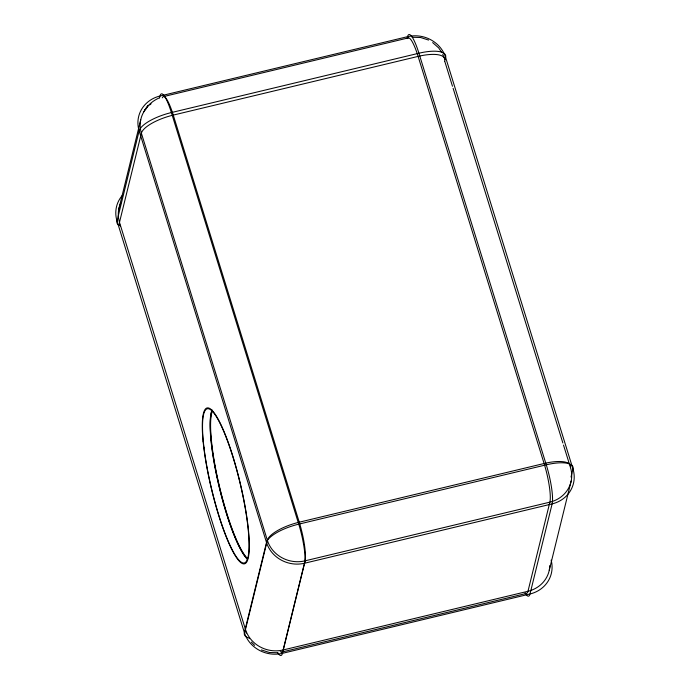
<?xml version="1.0" encoding="UTF-8"?>
<svg xmlns="http://www.w3.org/2000/svg" width="690" height="690" viewBox="0 0 690 690"><rect width="100%" height="100%" fill="white"/><g stroke="black" fill="none" stroke-linecap="round" stroke-linejoin="round"><path stroke-width="1.03" d="M140.734 119.801L118.844 208.923M549.266 570.199L571.156 481.077M159.511 98.015L160.002 96.013L407.548 36.674A30.826 28.557 13.8 0 1 445.619 57.417L572.985 469.01L571.018 477.023M407.057 38.675L407.548 36.674A30.826 5.641 76.5 0 1 418.916 53.225L546.282 464.818A30.826 5.641 76.5 0 1 552.129 503.89L529.998 593.986L282.452 653.327A30.826 5.641 76.5 0 1 277.742 652.792M444.636 61.427L445.619 57.417A30.826 10.134 -17.2 0 0 418.916 53.225L171.379 112.565A30.826 10.134 -17.2 0 0 139.138 130.884L117.015 220.99L244.381 632.583A30.826 10.134 -17.2 0 0 249.495 638.164M143.9 111.72C147.229 105.484 152.688 100.835 159.097 97.971M145.547 109.279L148.298 105.372L144.96 109.814M163.625 96.557L408.471 37.864M281.529 652.136L526.375 593.443M412.206 37.251L420.598 37.502L428.585 40.063M277.794 652.749L269.402 652.499L261.415 649.937M432.656 42.582L438.702 47.921L441.402 52.043M251.298 642.08L254.627 645.383M442.739 54.217L444.118 57.701M444.843 61.583L452.476 86.25M453.114 88.311L562.868 442.989M563.506 445.05L570.509 467.665A30.489 28.247 13.8 0 1 549.87 502.156L527.979 591.278A30.489 5.58 76.5 0 1 525.099 592.883M247.374 559.193A79.272 14.507 76.5 0 1 219.066 486.597A79.272 14.507 76.5 0 1 211.968 410.205M247.227 558.184A78.548 14.369 76.5 0 1 219.429 486.372A78.548 14.369 76.5 0 1 212.322 411.076M551.138 560.082A30.826 28.557 13.8 0 1 529.998 593.986A30.826 5.641 76.5 0 1 525.28 593.452M122.199 195.572A30.826 28.557 13.8 0 0 117.015 220.99A30.826 10.134 -17.2 0 0 119.577 225.673M147.453 107.036A30.489 28.247 13.8 0 0 141.381 133.222L119.491 222.335A30.489 10.022 -17.2 0 0 120.534 225.949M149.583 105.009A30.489 28.247 13.8 0 1 151.101 103.793M120.647 203.438A30.489 28.247 13.8 0 0 119.491 222.335L245.476 629.444A30.489 10.022 -17.2 0 0 246.485 633.032M549.827 565.55A30.489 28.247 13.8 0 1 527.979 591.278L283.133 649.971A30.489 5.58 76.5 0 1 280.252 651.576M570.509 467.665A30.489 10.022 -17.2 0 0 544.091 463.507L299.244 522.201A30.489 10.022 -17.2 0 0 267.366 540.33L245.476 629.444A30.489 28.247 13.8 0 0 283.133 649.971L305.023 560.849A30.489 5.58 76.5 0 0 299.244 522.201L173.268 115.092A30.489 5.58 76.5 0 0 162.297 97.833M407.505 38.468A30.489 5.58 76.5 0 1 418.114 56.399L544.091 463.507A30.489 5.58 76.5 0 1 549.87 502.156L305.023 560.849A30.489 28.247 13.8 0 1 267.366 540.33L141.381 133.222A30.489 10.022 -17.2 0 1 173.268 115.092L418.114 56.399A30.489 10.022 -17.2 0 1 444.653 59.737M247.546 559.15A79.272 14.507 76.5 0 1 219.248 486.554A79.272 14.507 76.5 0 1 212.141 410.162M266.504 542.478L244.381 632.583A30.826 28.557 13.8 0 0 282.452 653.327L304.583 563.23A30.826 5.641 76.5 0 0 298.744 524.159L171.379 112.565A30.826 5.641 76.5 0 0 160.002 96.013A30.826 28.557 13.8 0 0 139.138 130.884L266.504 542.478A30.826 28.557 13.8 0 0 304.583 563.23L552.129 503.89A30.826 28.557 13.8 0 0 572.985 469.01A30.826 10.134 -17.2 0 0 546.282 464.818L298.744 524.159A30.826 10.134 -17.2 0 0 266.504 542.478M203.093 441.169A80.144 14.663 76.5 0 0 242.449 563.583A80.144 14.663 76.5 0 0 231.788 452.838A80.144 14.663 76.5 0 0 203.093 441.169M204.007 447.801A79.272 14.507 76.5 0 0 243.734 563.023A79.272 14.507 76.5 0 0 229.58 446.758A79.272 14.507 76.5 0 0 204.007 447.801"/></g></svg>
